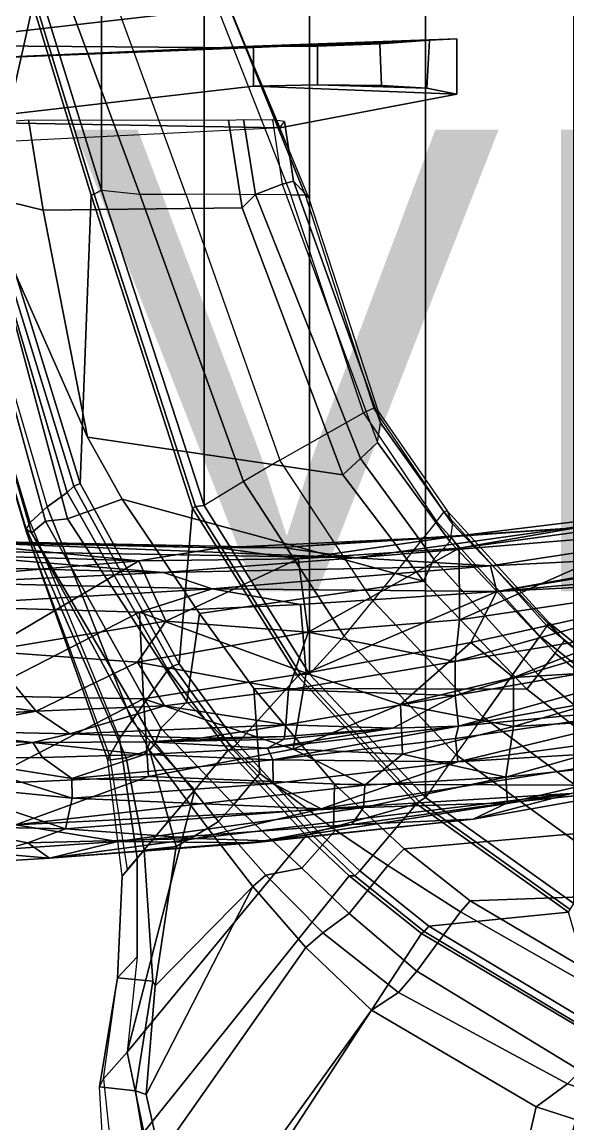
# Model space of a CAD drawing. Header units: inches. Extents: x -15.6 to 12, y -13.7 to 13.7.
# Drawn here: x -6.215 to -3.848, y -9.31 to -4.533 of the extents above; entities that cross this region are included whole.
import ezdxf

# ---------------------------------------------------------------- set-up
doc = ezdxf.new("R2010")
doc.units = ezdxf.units.IN
doc.header["$MEASUREMENT"] = 0
for name, color, linetype in [('SEAT-BASE', 5, 'Continuous'), ('SEAT-CHASSIS', 5, 'Continuous'), ('SEAT-FABRIC', 5, 'Continuous'), ('SEAT-FRAME', 5, 'Continuous'), ('SEAT-VIEW', 7, 'Continuous')]:
    doc.layers.add(name, color=color, linetype=linetype)
doc.styles.get("Standard").update_dxf_attribs({"font": 'arial.ttf'})

msp = doc.modelspace()

# ---------------------------------------------------------------- linework, layer by layer
at = {"layer": 'SEAT-BASE'}
for points in [[(-0.6744, -1.1905, 4.1832), (-4.0382, -11.6139, 3.1616), (-4.1668, -11.6385, 3.2423), (-0.719, -1.1512, 4.3018)], [(-0.9319, -1.4933, 5.6622), (-0.719, -1.1512, 4.3018), (-4.1668, -11.6385, 3.2423), (-3.3384, -9.5727, 3.9879)], [(-0.6744, -1.1905, 4.1832), (-0.5847, -1.2614, 4.119), (-3.9113, -11.6394, 3.1096), (-4.0382, -11.6139, 3.1616)], [(-0.4265, -1.3128, 4.119), (-3.7957, -11.6821, 3.0957), (-3.9113, -11.6394, 3.1096), (-0.5847, -1.2614, 4.119)], [(-1.2495, -1.6518, 6.5161), (-4.324, -12.2313, 4.2077), (-4.3746, -12.7122, 4.1389), (-1.0437, -1.701, 6.6264)], [(-1.2495, -1.6518, 6.5161), (-1.3248, -1.7804, 6.4477), (-3.8678, -10.5115, 4.5256), (-4.324, -12.2313, 4.2077)], [(-0.8432, -1.8393, 6.6746), (-1.0437, -1.701, 6.6264), (-4.3746, -12.7122, 4.1389), (-4.2654, -12.7109, 4.1776)], [(-1.3697, -1.7747, 6.3972), (-3.6981, -9.7963, 4.6397), (-3.8678, -10.5115, 4.5256), (-1.3248, -1.7804, 6.4477)], [(-0.7398, -1.9027, 6.6862), (-0.8432, -1.8393, 6.6746), (-4.2654, -12.7109, 4.1776), (-4.1487, -12.7665, 4.1833)], [(-4.1476, -12.7669, 4.1833), (-0.5199, -1.9742, 6.6862), (-0.7398, -1.9027, 6.6862), (-4.1487, -12.7665, 4.1833)], [(-4.1476, -12.7669, 4.1833), (-4.0205, -12.7905, 4.1776), (-0.399, -1.9836, 6.6746), (-0.5199, -1.9742, 6.6862)], [(-4.0205, -12.7905, 4.1776), (-3.9329, -12.8557, 4.1389), (-0.1555, -1.9896, 6.6264), (-0.399, -1.9836, 6.6746)], [(-0.1555, -1.9896, 6.6264), (-3.9329, -12.8557, 4.1389), (-3.6912, -12.4369, 4.2077), (0.04, -2.0708, 6.5161)]]:
    msp.add_3dface(points, dxfattribs=at)
at = {"layer": 'SEAT-CHASSIS'}
for points in [[(-3.3095, -6.6366, 14.1355), (-1.9904, -6.4616, 14.1175), (-3.86, -6.7276, 13.9938)], [(-3.86, -6.7276, 13.9938), (-1.9904, -6.4616, 14.1175), (-3.0032, -6.7101, 13.9398)], [(-4.3192, -6.8133, 14.2294), (-3.3095, -6.6366, 14.1355), (-4.3565, -6.765, 14.1147)], [(-3.86, -6.7276, 13.9938), (-4.3565, -6.765, 14.1147), (-3.3095, -6.6366, 14.1355)], [(-3.3014, -6.6749, 14.2623), (-3.3095, -6.6366, 14.1355), (-4.3192, -6.8133, 14.2294)], [(-4.3185, -7.124, 14.4563), (-3.3014, -6.6749, 14.2623), (-4.3192, -6.8133, 14.2294)], [(-4.3185, -7.124, 14.4563), (-2.9795, -6.9254, 14.5545), (-3.3014, -6.6749, 14.2623)], [(-5.0885, -6.8108, 14.009), (-4.3565, -6.765, 14.1147), (-3.86, -6.7276, 13.9938)], [(-3.86, -6.7276, 13.9938), (-4.7673, -6.856, 13.8983), (-5.0885, -6.8108, 14.009)], [(-3.86, -6.7276, 13.9938), (-3.0032, -6.7101, 13.9398), (-4.7673, -6.856, 13.8983)], [(-4.7673, -6.856, 13.8983), (-3.0032, -6.7101, 13.9398), (-4.1842, -6.8907, 13.8535)], [(-3.0032, -6.7101, 13.9398), (-3.2751, -6.8436, 13.8934), (-4.1842, -6.8907, 13.8535)], [(-4.1559, -7.002, 13.8417), (-2.4671, -6.7224, 13.9686), (-2.4261, -6.8426, 14.0204)], [(-2.4671, -6.7224, 13.9686), (-4.1559, -7.002, 13.8417), (-3.2751, -6.8436, 13.8934)], [(-6.7993, -6.8205, 14.064), (-6.7411, -6.777, 14.1682), (-4.7673, -6.856, 13.8983)], [(-6.7411, -6.777, 14.1682), (-5.0885, -6.8108, 14.009), (-4.7673, -6.856, 13.8983)], [(-5.0885, -6.8108, 14.009), (-6.7411, -6.777, 14.1682), (-5.3622, -6.8117, 14.1403)], [(-5.3622, -6.8117, 14.1403), (-6.7411, -6.777, 14.1682), (-6.5556, -6.7861, 14.265)], [(-5.3622, -6.8117, 14.1403), (-4.3565, -6.765, 14.1147), (-5.0885, -6.8108, 14.009)], [(-5.3622, -6.8117, 14.1403), (-5.0185, -6.8603, 14.2404), (-4.3565, -6.765, 14.1147)], [(-4.3565, -6.765, 14.1147), (-5.0185, -6.8603, 14.2404), (-4.3192, -6.8133, 14.2294)], [(-5.6022, -6.9191, 13.8846), (-6.7993, -6.8205, 14.064), (-4.7673, -6.856, 13.8983)], [(-6.7233, -6.8891, 13.9928), (-6.7993, -6.8205, 14.064), (-5.6022, -6.9191, 13.8846)], [(-6.5556, -6.7861, 14.265), (-6.6595, -6.8379, 14.4032), (-5.7089, -6.8684, 14.2893)], [(-5.7089, -6.8684, 14.2893), (-5.3622, -6.8117, 14.1403), (-6.5556, -6.7861, 14.265)], [(-5.3622, -6.8117, 14.1403), (-5.7089, -6.8684, 14.2893), (-5.0185, -6.8603, 14.2404)], [(-4.3192, -6.8133, 14.2294), (-5.0185, -6.8603, 14.2404), (-4.9752, -7.1781, 14.4547)], [(-4.3192, -6.8133, 14.2294), (-4.9752, -7.1781, 14.4547), (-4.3185, -7.124, 14.4563)], [(-6.6595, -6.8379, 14.4032), (-6.6117, -6.9457, 14.4875), (-5.7089, -6.8684, 14.2893)], [(-6.3727, -7.2599, 14.6269), (-5.7089, -6.8684, 14.2893), (-6.6117, -6.9457, 14.4875)], [(-6.3727, -7.2599, 14.6269), (-5.5919, -7.1299, 14.4383), (-5.7089, -6.8684, 14.2893)], [(-5.0185, -6.8603, 14.2404), (-5.7089, -6.8684, 14.2893), (-5.5919, -7.1299, 14.4383)], [(-5.6022, -6.9191, 13.8846), (-4.7673, -6.856, 13.8983), (-4.1842, -6.8907, 13.8535)], [(-4.9752, -7.1781, 14.4547), (-5.0185, -6.8603, 14.2404), (-5.5919, -7.1299, 14.4383)], [(-4.1559, -7.002, 13.8417), (-4.1842, -6.8907, 13.8535), (-3.2751, -6.8436, 13.8934)], [(-4.1559, -7.002, 13.8417), (-2.4261, -6.8426, 14.0204), (-2.9977, -6.9425, 13.9521)], [(-6.54, -6.9636, 13.943), (-6.7233, -6.8891, 13.9928), (-5.6022, -6.9191, 13.8846)], [(-5.6022, -6.9191, 13.8846), (-5.3904, -6.9896, 13.8469), (-6.54, -6.9636, 13.943)], [(-5.3904, -6.9896, 13.8469), (-5.6022, -6.9191, 13.8846), (-4.1842, -6.8907, 13.8535)], [(-5.3904, -6.9896, 13.8469), (-4.1842, -6.8907, 13.8535), (-4.1559, -7.002, 13.8417)], [(-2.9795, -6.9254, 14.5545), (-4.3185, -7.124, 14.4563), (-4.3369, -7.3043, 14.6432)], [(-4.3369, -7.3043, 14.6432), (-3.2497, -7.1285, 14.7194), (-2.9795, -6.9254, 14.5545)], [(-5.3904, -6.9896, 13.8469), (-6.6405, -7.0637, 13.9536), (-6.54, -6.9636, 13.943)], [(-4.1559, -7.002, 13.8417), (-2.9977, -6.9425, 13.9521), (-4.2699, -7.2227, 13.9321)], [(-2.9977, -6.9425, 13.9521), (-4.0846, -7.3735, 14.0618), (-4.2699, -7.2227, 13.9321)], [(-2.9977, -6.9425, 13.9521), (-3.1694, -7.3171, 14.2297), (-4.0846, -7.3735, 14.0618)], [(-5.706, -7.0907, 13.8723), (-6.6405, -7.0637, 13.9536), (-5.3904, -6.9896, 13.8469)], [(-5.3904, -6.9896, 13.8469), (-5.0072, -7.0578, 13.8374), (-5.706, -7.0907, 13.8723)], [(-5.0072, -7.0578, 13.8374), (-5.3904, -6.9896, 13.8469), (-4.1559, -7.002, 13.8417)], [(-5.0072, -7.0578, 13.8374), (-4.1559, -7.002, 13.8417), (-4.9825, -7.3551, 13.9726)], [(-4.1559, -7.002, 13.8417), (-4.2699, -7.2227, 13.9321), (-4.9825, -7.3551, 13.9726)], [(-6.6405, -7.0637, 13.9536), (-5.706, -7.0907, 13.8723), (-6.412, -7.4533, 14.1115)], [(-5.0072, -7.0578, 13.8374), (-4.9825, -7.3551, 13.9726), (-5.706, -7.0907, 13.8723)], [(-5.706, -7.0907, 13.8723), (-5.6882, -7.4668, 14.0618), (-6.412, -7.4533, 14.1115)], [(-4.9825, -7.3551, 13.9726), (-5.6882, -7.4668, 14.0618), (-5.706, -7.0907, 13.8723)], [(-5.5919, -7.1299, 14.4383), (-6.3727, -7.2599, 14.6269), (-5.7143, -7.3083, 14.5895)], [(-4.9752, -7.1781, 14.4547), (-5.5919, -7.1299, 14.4383), (-5.7143, -7.3083, 14.5895)], [(-4.3185, -7.124, 14.4563), (-4.9752, -7.1781, 14.4547), (-4.3369, -7.3043, 14.6432)], [(-4.3369, -7.3043, 14.6432), (-4.3365, -7.452, 14.8714), (-3.2497, -7.1285, 14.7194)], [(-4.3365, -7.452, 14.8714), (-3.0141, -7.2202, 14.9695), (-3.2497, -7.1285, 14.7194)], [(-5.7143, -7.3083, 14.5895), (-5.0599, -7.4283, 14.719), (-4.9752, -7.1781, 14.4547)], [(-5.0599, -7.4283, 14.719), (-4.3369, -7.3043, 14.6432), (-4.9752, -7.1781, 14.4547)], [(-6.5857, -7.4641, 14.8507), (-6.1537, -7.5206, 14.8557), (-6.3727, -7.2599, 14.6269)], [(-5.7143, -7.3083, 14.5895), (-6.3727, -7.2599, 14.6269), (-6.1537, -7.5206, 14.8557)], [(-4.2699, -7.2227, 13.9321), (-4.5743, -7.4907, 14.0906), (-4.9825, -7.3551, 13.9726)], [(-4.0846, -7.3735, 14.0618), (-4.5743, -7.4907, 14.0906), (-4.2699, -7.2227, 13.9321)], [(-3.0141, -7.2202, 14.9695), (-4.3365, -7.452, 14.8714), (-4.322, -7.5851, 15.1998)], [(-3.0141, -7.2202, 14.9695), (-4.322, -7.5851, 15.1998), (-2.9246, -7.3345, 15.2926)], [(-5.7143, -7.3083, 14.5895), (-6.1537, -7.5206, 14.8557), (-5.5978, -7.4971, 14.7996)], [(-5.7143, -7.3083, 14.5895), (-5.5978, -7.4971, 14.7996), (-5.0599, -7.4283, 14.719)], [(-4.3369, -7.3043, 14.6432), (-5.0599, -7.4283, 14.719), (-4.3365, -7.452, 14.8714)], [(-4.9825, -7.3551, 13.9726), (-5.0398, -7.6854, 14.2436), (-5.6882, -7.4668, 14.0618)], [(-4.5743, -7.4907, 14.0906), (-5.0398, -7.6854, 14.2436), (-4.9825, -7.3551, 13.9726)], [(-2.9246, -7.3345, 15.2926), (-4.322, -7.5851, 15.1998), (-3.2675, -7.4833, 15.3424)], [(-3.1694, -7.3171, 14.2297), (-4.0836, -7.5864, 14.2604), (-4.0846, -7.3735, 14.0618)], [(-3.1694, -7.3171, 14.2297), (-3.1558, -7.5337, 14.5135), (-4.0836, -7.5864, 14.2604)], [(-4.0836, -7.5864, 14.2604), (-4.5743, -7.4907, 14.0906), (-4.0846, -7.3735, 14.0618)], [(-5.0599, -7.4283, 14.719), (-5.5978, -7.4971, 14.7996), (-5.0717, -7.5788, 14.9732)], [(-5.0599, -7.4283, 14.719), (-5.0717, -7.5788, 14.9732), (-4.3365, -7.452, 14.8714)], [(-6.1537, -7.5206, 14.8557), (-6.5857, -7.4641, 14.8507), (-6.7268, -7.5518, 14.9967)], [(-5.6882, -7.4668, 14.0618), (-6.4058, -7.8361, 14.4387), (-6.412, -7.4533, 14.1115)], [(-5.6882, -7.4668, 14.0618), (-5.6671, -7.8028, 14.3693), (-6.4058, -7.8361, 14.4387)], [(-5.5978, -7.4971, 14.7996), (-6.1537, -7.5206, 14.8557), (-6.0083, -7.6184, 15.0244)], [(-5.0717, -7.5788, 14.9732), (-5.5978, -7.4971, 14.7996), (-6.0083, -7.6184, 15.0244)], [(-5.6882, -7.4668, 14.0618), (-5.0398, -7.6854, 14.2436), (-5.6671, -7.8028, 14.3693)], [(-4.3365, -7.452, 14.8714), (-5.0717, -7.5788, 14.9732), (-4.6069, -7.5944, 15.1376)], [(-4.5743, -7.4907, 14.0906), (-4.5648, -7.7071, 14.316), (-5.0398, -7.6854, 14.2436)], [(-4.6069, -7.5944, 15.1376), (-4.322, -7.5851, 15.1998), (-4.3365, -7.452, 14.8714)], [(-4.5648, -7.7071, 14.316), (-4.5743, -7.4907, 14.0906), (-4.0836, -7.5864, 14.2604)], [(-4.3261, -7.74, 15.3076), (-3.2675, -7.4833, 15.3424), (-4.3355, -7.639, 15.2586)], [(-4.322, -7.5851, 15.1998), (-4.3355, -7.639, 15.2586), (-3.2675, -7.4833, 15.3424)], [(-3.1983, -7.5863, 15.3702), (-3.2675, -7.4833, 15.3424), (-4.3261, -7.74, 15.3076)], [(-6.6166, -7.6058, 15.0842), (-6.1537, -7.5206, 14.8557), (-6.7268, -7.5518, 14.9967)], [(-6.1537, -7.5206, 14.8557), (-6.6166, -7.6058, 15.0842), (-6.0083, -7.6184, 15.0244)], [(-3.1558, -7.5337, 14.5135), (-4.1174, -7.8057, 14.5771), (-4.0836, -7.5864, 14.2604)], [(-4.1174, -7.8057, 14.5771), (-3.1558, -7.5337, 14.5135), (-3.2085, -7.7093, 14.8386)], [(-5.4419, -7.6377, 15.0836), (-5.0717, -7.5788, 14.9732), (-6.0083, -7.6184, 15.0244)], [(-5.0768, -7.6297, 15.1032), (-5.0717, -7.5788, 14.9732), (-5.4419, -7.6377, 15.0836)], [(-4.6069, -7.5944, 15.1376), (-5.1506, -7.6808, 15.2006), (-4.322, -7.5851, 15.1998)], [(-5.1506, -7.6808, 15.2006), (-5.1282, -7.7311, 15.2522), (-4.322, -7.5851, 15.1998)], [(-5.079, -7.6421, 15.1352), (-5.1506, -7.6808, 15.2006), (-4.6069, -7.5944, 15.1376)], [(-4.3355, -7.639, 15.2586), (-4.322, -7.5851, 15.1998), (-5.1282, -7.7311, 15.2522)], [(-5.0784, -7.6417, 15.1342), (-4.6069, -7.5944, 15.1376), (-5.0768, -7.6297, 15.1032)], [(-5.0768, -7.6297, 15.1032), (-4.6069, -7.5944, 15.1376), (-5.0717, -7.5788, 14.9732)], [(-4.1174, -7.8057, 14.5771), (-4.5648, -7.7071, 14.316), (-4.0836, -7.5864, 14.2604)], [(-3.1984, -7.6719, 15.3501), (-3.1983, -7.5863, 15.3702), (-4.3261, -7.74, 15.3076)], [(-6.1688, -7.6564, 15.2467), (-6.6166, -7.6058, 15.0842), (-6.668, -7.6351, 15.3662)], [(-6.668, -7.6351, 15.3662), (-6.5492, -7.7242, 15.4311), (-6.1688, -7.6564, 15.2467)], [(-6.1688, -7.6564, 15.2467), (-6.0083, -7.6184, 15.0244), (-6.6166, -7.6058, 15.0842)], [(-5.0768, -7.6297, 15.1032), (-5.4419, -7.6377, 15.0836), (-5.6595, -7.6531, 15.1639)], [(-5.079, -7.6421, 15.1352), (-5.0768, -7.6297, 15.1032), (-5.6595, -7.6531, 15.1639)], [(-5.079, -7.6421, 15.1352), (-5.6595, -7.6531, 15.1639), (-5.1506, -7.6808, 15.2006)], [(-5.1282, -7.7311, 15.2522), (-4.3261, -7.74, 15.3076), (-4.3355, -7.639, 15.2586)], [(-6.5492, -7.7242, 15.4311), (-6.1268, -7.7203, 15.3178), (-6.1688, -7.6564, 15.2467)], [(-6.1688, -7.6564, 15.2467), (-5.6837, -7.7077, 15.2564), (-5.6595, -7.6531, 15.1639)], [(-5.6837, -7.7077, 15.2564), (-6.1688, -7.6564, 15.2467), (-6.1268, -7.7203, 15.3178)], [(-5.1506, -7.6808, 15.2006), (-5.6595, -7.6531, 15.1639), (-5.6837, -7.7077, 15.2564)], [(-5.6837, -7.7077, 15.2564), (-5.1282, -7.7311, 15.2522), (-5.1506, -7.6808, 15.2006)], [(-5.0398, -7.6854, 14.2436), (-4.729, -7.8404, 14.4771), (-5.6671, -7.8028, 14.3693)], [(-5.0398, -7.6854, 14.2436), (-4.5648, -7.7071, 14.316), (-4.729, -7.8404, 14.4771)], [(-3.1984, -7.6719, 15.3501), (-4.3261, -7.74, 15.3076), (-4.9185, -7.9429, 15.2733)], [(-4.9185, -7.9429, 15.2733), (-3.8342, -7.8763, 15.2409), (-3.1984, -7.6719, 15.3501)], [(-6.6069, -7.8368, 15.4683), (-5.9977, -7.8971, 15.3451), (-6.5492, -7.7242, 15.4311)], [(-6.5492, -7.7242, 15.4311), (-5.9998, -7.8122, 15.3394), (-6.1268, -7.7203, 15.3178)], [(-5.9998, -7.8122, 15.3394), (-6.5492, -7.7242, 15.4311), (-5.9977, -7.8971, 15.3451)], [(-5.9998, -7.8122, 15.3394), (-5.6837, -7.7077, 15.2564), (-6.1268, -7.7203, 15.3178)], [(-5.1282, -7.7311, 15.2522), (-5.6837, -7.7077, 15.2564), (-5.9998, -7.8122, 15.3394)], [(-5.1257, -7.8342, 15.2974), (-5.1282, -7.7311, 15.2522), (-5.9998, -7.8122, 15.3394)], [(-4.3261, -7.74, 15.3076), (-5.1282, -7.7311, 15.2522), (-5.1257, -7.8342, 15.2974)], [(-4.1174, -7.8057, 14.5771), (-4.729, -7.8404, 14.4771), (-4.5648, -7.7071, 14.316)], [(-3.2085, -7.7093, 14.8386), (-4.1106, -7.9175, 14.8678), (-4.1174, -7.8057, 14.5771)], [(-4.1106, -7.9175, 14.8678), (-3.2085, -7.7093, 14.8386), (-3.5023, -7.8541, 15.1548)], [(-4.3261, -7.74, 15.3076), (-5.1257, -7.8342, 15.2974), (-4.9185, -7.9429, 15.2733)], [(-6.2434, -8.0126, 14.6775), (-6.4058, -7.8361, 14.4387), (-5.6671, -7.8028, 14.3693)], [(-4.729, -7.8404, 14.4771), (-6.2434, -8.0126, 14.6775), (-5.6671, -7.8028, 14.3693)], [(-5.1257, -7.8342, 15.2974), (-5.9998, -7.8122, 15.3394), (-5.9977, -7.8971, 15.3451)], [(-4.1174, -7.8057, 14.5771), (-4.7346, -7.9374, 14.6621), (-4.729, -7.8404, 14.4771)], [(-4.7346, -7.9374, 14.6621), (-4.1174, -7.8057, 14.5771), (-4.1106, -7.9175, 14.8678)], [(-6.6069, -7.8368, 15.4683), (-6.0261, -8.0307, 15.3113), (-5.9977, -7.8971, 15.3451)], [(-6.5699, -8.019, 15.4156), (-6.0261, -8.0307, 15.3113), (-6.6069, -7.8368, 15.4683)], [(-6.2434, -8.0126, 14.6775), (-4.729, -7.8404, 14.4771), (-4.7346, -7.9374, 14.6621)], [(-5.9977, -7.8971, 15.3451), (-4.9185, -7.9429, 15.2733), (-5.1257, -7.8342, 15.2974)], [(-3.8342, -7.8763, 15.2409), (-5.4583, -8.0725, 15.2201), (-5.1478, -8.0823, 15.1357)], [(-5.4583, -8.0725, 15.2201), (-3.8342, -7.8763, 15.2409), (-4.9185, -7.9429, 15.2733)], [(-5.1478, -8.0823, 15.1357), (-4.2588, -7.988, 15.1191), (-3.8342, -7.8763, 15.2409)], [(-3.5023, -7.8541, 15.1548), (-4.2588, -7.988, 15.1191), (-4.1106, -7.9175, 14.8678)], [(-3.8342, -7.8763, 15.2409), (-4.2588, -7.988, 15.1191), (-3.5023, -7.8541, 15.1548)], [(-6.0261, -8.0307, 15.3113), (-4.9185, -7.9429, 15.2733), (-5.9977, -7.8971, 15.3451)], [(-4.7849, -8.0108, 14.8484), (-4.1106, -7.9175, 14.8678), (-4.2588, -7.988, 15.1191)], [(-4.7346, -7.9374, 14.6621), (-4.1106, -7.9175, 14.8678), (-4.7849, -8.0108, 14.8484)], [(-5.7999, -8.0847, 14.8738), (-6.2434, -8.0126, 14.6775), (-4.7346, -7.9374, 14.6621)], [(-5.4583, -8.0725, 15.2201), (-4.9185, -7.9429, 15.2733), (-6.0261, -8.0307, 15.3113)], [(-4.7346, -7.9374, 14.6621), (-4.7849, -8.0108, 14.8484), (-5.7999, -8.0847, 14.8738)], [(-6.5699, -8.019, 15.4156), (-6.5207, -8.1834, 15.2776), (-6.1905, -8.0908, 15.2933)], [(-6.1905, -8.0908, 15.2933), (-6.0261, -8.0307, 15.3113), (-6.5699, -8.019, 15.4156)], [(-6.2434, -8.0126, 14.6775), (-5.7999, -8.0847, 14.8738), (-6.4329, -8.1278, 14.9527)], [(-4.7849, -8.0108, 14.8484), (-5.2112, -8.0914, 15.0417), (-5.7999, -8.0847, 14.8738)], [(-5.2112, -8.0914, 15.0417), (-4.7849, -8.0108, 14.8484), (-4.2588, -7.988, 15.1191)], [(-5.1478, -8.0823, 15.1357), (-5.2112, -8.0914, 15.0417), (-4.2588, -7.988, 15.1191)], [(-6.1905, -8.0908, 15.2933), (-5.4583, -8.0725, 15.2201), (-6.0261, -8.0307, 15.3113)], [(-5.4583, -8.0725, 15.2201), (-6.1905, -8.0908, 15.2933), (-6.0954, -8.1577, 15.1726)], [(-6.0954, -8.1577, 15.1726), (-5.1478, -8.0823, 15.1357), (-5.4583, -8.0725, 15.2201)], [(-6.0954, -8.1577, 15.1726), (-6.1905, -8.0908, 15.2933), (-6.5207, -8.1834, 15.2776)], [(-6.0954, -8.1577, 15.1726), (-6.4329, -8.1278, 14.9527), (-5.7999, -8.0847, 14.8738)], [(-5.1478, -8.0823, 15.1357), (-6.0954, -8.1577, 15.1726), (-5.2112, -8.0914, 15.0417)], [(-5.7999, -8.0847, 14.8738), (-5.2112, -8.0914, 15.0417), (-6.0954, -8.1577, 15.1726)], [(-6.4329, -8.1278, 14.9527), (-6.0954, -8.1577, 15.1726), (-6.5207, -8.1834, 15.2776)]]:
    msp.add_3dface(points, dxfattribs=at)
for points, invisible_edges in [([(-6.1688, -7.6564, 15.2467), (-5.6595, -7.6531, 15.1639), (-6.0083, -7.6184, 15.0244)], 2), ([(-5.6595, -7.6531, 15.1639), (-5.4419, -7.6377, 15.0836), (-6.0083, -7.6184, 15.0244)], 12)]:
    msp.add_3dface(points, dxfattribs=dict(at, invisible_edges=invisible_edges))
at = {"layer": 'SEAT-FABRIC'}
for points in [[(-3.8227, -8.3532, 18.4832), (-3.8227, 8.3532, 18.4832), (-4.4663, 7.8949, 18.3444), (-4.4663, -7.8949, 18.3444)], [(-4.9682, -7.359, 18.1991), (-4.4663, -7.8949, 18.3444), (-4.4663, 7.8949, 18.3444), (-4.9682, 7.359, 18.1991)], [(-4.9682, -7.359, 18.1991), (-4.9682, 7.359, 18.1991), (-5.4261, 6.6279, 18.0299), (-5.4261, -6.6279, 18.0299)], [(-5.8711, -5.2618, 17.8643), (-5.4261, -6.6279, 18.0299), (-5.4261, 6.6279, 18.0299), (-5.8711, 5.2618, 17.8643)], [(-5.8711, -5.2618, 17.8643), (-5.8711, 5.2618, 17.8643), (-6.1203, 4.4558, 17.7516), (-6.1203, -4.4558, 17.7516)], [(-5.9021, -5.2784, 17.835), (-5.8711, -5.2618, 17.8643), (-6.1203, -4.4558, 17.7516), (-6.1541, -4.4562, 17.7202)], [(-5.9021, -5.2784, 17.835), (-5.4627, -6.6333, 17.9974), (-5.4261, -6.6279, 18.0299), (-5.8711, -5.2618, 17.8643)], [(-5.0083, -7.36, 18.1639), (-4.9682, -7.359, 18.1991), (-5.4261, -6.6279, 18.0299), (-5.4627, -6.6333, 17.9974)], [(-5.0083, -7.36, 18.1639), (-4.4932, -7.9121, 18.3124), (-4.4663, -7.8949, 18.3444), (-4.9682, -7.359, 18.1991)], [(-3.8391, -8.3796, 18.453), (-3.8227, -8.3532, 18.4832), (-4.4663, -7.8949, 18.3444), (-4.4932, -7.9121, 18.3124)]]:
    msp.add_3dface(points, dxfattribs=at)
at = {"layer": 'SEAT-FRAME'}
for points in [[(-6.8052, -3.4089, 18.0014), (-6.3525, -5.2756, 18.2071), (-6.1684, -4.4586, 17.757), (-6.393, -3.4088, 17.6436)], [(-6.9077, -4.0177, 17.5897), (-5.4757, -4.0201, 17.0638), (-5.3163, -4.4685, 17.0844), (-6.7582, -4.6332, 17.6613)], [(-5.3163, -4.4685, 17.0844), (-5.2427, -4.6447, 17.106), (-6.7582, -4.6332, 17.6613), (-5.3163, -4.4685, 17.0844)], [(-6.1684, -4.4586, 17.757), (-6.3525, -5.2756, 18.2071), (-5.9626, -6.5336, 18.3241), (-5.9157, -5.2833, 17.8718)], [(-6.1684, -4.4586, 17.757), (-5.9157, -5.2833, 17.8718), (-5.9021, -5.2784, 17.835), (-6.1541, -4.4562, 17.7202)], [(-5.8711, -5.2618, 17.8643), (-5.7037, -5.2784, 17.834), (-6.0087, -4.4555, 17.7356), (-6.1203, -4.4558, 17.7516)], [(-5.7037, -5.2784, 17.834), (-5.5045, -5.279, 17.7363), (-5.8039, -4.4602, 17.6445), (-6.0087, -4.4555, 17.7356)], [(-5.0496, -5.2813, 17.4089), (-5.5045, -5.279, 17.7363), (-5.8039, -4.4602, 17.6445), (-5.3684, -4.4678, 17.2925)], [(-5.0496, -5.2813, 17.4089), (-4.987, -5.2821, 17.3024), (-5.3164, -4.4678, 17.1928), (-5.3684, -4.4678, 17.2925)], [(-5.3163, -4.4685, 17.0844), (-5.3164, -4.4678, 17.1928), (-4.987, -5.2821, 17.3024), (-4.971, -5.295, 17.1858)], [(-6.7582, -4.6332, 17.6613), (-5.2427, -4.6447, 17.106), (-6.5923, -4.6976, 17.0522), (-6.7058, -4.6421, 17.3478)], [(-4.3293, -4.6058, 15.7235), (-5.2113, -4.6378, 15.6152), (-6.5923, -4.6976, 17.0522), (-5.2427, -4.6447, 17.106)], [(-4.3299, -4.8451, 15.7251), (-4.3293, -4.6058, 15.7235), (-5.2427, -4.6447, 17.106), (-5.0978, -4.9915, 17.1486)], [(-5.2113, -4.6378, 15.6152), (-4.3293, -4.6058, 15.7235), (-4.4484, -4.6118, 15.4512), (-4.9339, -4.6374, 15.3973)], [(-4.9339, -4.6374, 15.3973), (-4.6632, -4.6268, 15.3535), (-4.6571, -4.8083, 15.3555), (-4.9343, -4.8043, 15.3984)], [(-4.6632, -4.6268, 15.3535), (-4.9339, -4.6374, 15.3973), (-4.4484, -4.6118, 15.4512)], [(-4.4484, -4.6118, 15.4512), (-4.4596, -4.8189, 15.4433), (-4.6571, -4.8083, 15.3555), (-4.6632, -4.6268, 15.3535)], [(-4.4484, -4.6118, 15.4512), (-4.3293, -4.6058, 15.7235), (-4.3299, -4.8451, 15.7251), (-4.4596, -4.8189, 15.4433)], [(-6.5923, -4.6976, 17.0522), (-5.2113, -4.6378, 15.6152), (-5.2116, -4.811, 15.6164), (-6.5605, -4.966, 17.0978)], [(-4.9339, -4.6374, 15.3973), (-4.9343, -4.8043, 15.3984), (-5.2116, -4.811, 15.6164), (-5.2113, -4.6378, 15.6152)], [(-6.5605, -4.966, 17.0978), (-5.2116, -4.811, 15.6164), (-4.3299, -4.8451, 15.7251), (-5.0978, -4.9915, 17.1486)], [(-4.9343, -4.8043, 15.3984), (-4.4596, -4.8189, 15.4433), (-4.3299, -4.8451, 15.7251), (-5.2116, -4.811, 15.6164)], [(-4.9343, -4.8043, 15.3984), (-4.6571, -4.8083, 15.3555), (-4.6571, -4.8083, 15.3555), (-4.4596, -4.8189, 15.4433)], [(-6.5605, -4.966, 17.0978), (-5.0978, -4.9915, 17.1486), (-6.6523, -5.0696, 17.712), (-6.6388, -4.9817, 17.4026)], [(-6.3971, -5.2815, 17.391), (-6.4394, -4.9757, 17.2393), (-6.1874, -4.9572, 16.8393), (-6.124, -5.3483, 16.9713)], [(-6.1874, -4.9572, 16.8393), (-5.3195, -4.9586, 16.5881), (-5.2608, -5.3379, 16.7199), (-6.124, -5.3483, 16.9713)], [(-5.2608, -5.3379, 16.7199), (-5.3195, -4.9586, 16.5881), (-5.2543, -4.9558, 16.4473), (-5.2035, -5.2805, 16.579)], [(-5.2035, -5.2805, 16.579), (-5.2543, -4.9558, 16.4473), (-5.1294, -4.9567, 16.4786), (-5.0872, -5.2355, 16.6114)], [(-5.0872, -5.2355, 16.6114), (-5.0385, -5.2231, 16.7329), (-5.0776, -4.9636, 16.6063), (-5.1294, -4.9567, 16.4786)], [(-5.0978, -4.9915, 17.1486), (-5.0776, -4.9636, 16.6063), (-5.0385, -5.2231, 16.7329), (-4.971, -5.295, 17.1858)], [(-4.7469, -6.4244, 16.7488), (-5.2035, -5.2805, 16.579), (-5.0872, -5.2355, 16.6114), (-4.6736, -6.3549, 16.768)], [(-4.6736, -6.3549, 16.768), (-4.6602, -6.2703, 16.8546), (-5.0385, -5.2231, 16.7329), (-5.0872, -5.2355, 16.6114)], [(-4.971, -5.295, 17.1858), (-5.0385, -5.2231, 16.7329), (-4.6602, -6.2703, 16.8546), (-4.6697, -6.2223, 17.2668)], [(-6.1956, -6.7436, 18.1738), (-6.1961, -6.7317, 18.0573), (-6.6335, -5.2777, 17.925), (-6.6329, -5.2771, 18.0206)], [(-6.6014, -5.2791, 17.7363), (-6.1745, -6.7467, 17.9551), (-6.1961, -6.7317, 18.0573), (-6.6335, -5.2777, 17.925)], [(-6.1987, -6.7353, 18.2228), (-6.1803, -6.7024, 18.2882), (-6.6094, -5.2762, 18.1371), (-6.6329, -5.2771, 18.0206)], [(-6.1987, -6.7353, 18.2228), (-6.1956, -6.7436, 18.1738), (-6.6329, -5.2771, 18.0206)], [(-6.6094, -5.2762, 18.1371), (-6.5055, -5.2757, 18.2176), (-6.1059, -6.6347, 18.3386), (-6.1803, -6.7024, 18.2882)], [(-6.6014, -5.2791, 17.7363), (-6.5035, -5.2806, 17.5218), (-6.1131, -6.6968, 17.7117), (-6.1745, -6.7467, 17.9551)], [(-6.0199, -6.5717, 18.3319), (-6.4024, -5.2799, 18.2157), (-6.5055, -5.2757, 18.2176), (-6.1059, -6.6347, 18.3386)], [(-6.018, -6.6861, 17.5424), (-6.1131, -6.6968, 17.7117), (-6.5035, -5.2806, 17.5218), (-6.3971, -5.2815, 17.391)], [(-5.9905, -6.5452, 18.3043), (-6.3827, -5.2759, 18.1872), (-6.4024, -5.2799, 18.2157), (-6.0199, -6.5717, 18.3319)], [(-6.3971, -5.2815, 17.391), (-6.124, -5.3483, 16.9713), (-5.931, -6.3324, 17.0566), (-6.3971, -5.2815, 17.391)], [(-6.018, -6.6861, 17.5424), (-6.3971, -5.2815, 17.391), (-5.931, -6.3324, 17.0566), (-5.7808, -6.6012, 17.073)], [(-5.9905, -6.5452, 18.3043), (-5.9626, -6.5336, 18.3241), (-6.3525, -5.2756, 18.2071), (-6.3827, -5.2759, 18.1872)], [(-5.9157, -5.2833, 17.8718), (-5.9626, -6.5336, 18.3241), (-5.5334, -7.3145, 18.4828), (-5.4755, -6.6399, 18.0342)], [(-5.9157, -5.2833, 17.8718), (-5.4755, -6.6399, 18.0342), (-5.4627, -6.6333, 17.9974), (-5.9021, -5.2784, 17.835)], [(-5.2551, -6.5242, 17.9584), (-5.4261, -6.6279, 18.0299), (-5.8711, -5.2618, 17.8643), (-5.7037, -5.2784, 17.834)], [(-5.0971, -6.4325, 17.8393), (-5.2551, -6.5242, 17.9584), (-5.7037, -5.2784, 17.834), (-5.5045, -5.279, 17.7363)], [(-5.0971, -6.4325, 17.8393), (-4.735, -6.2262, 17.4803), (-5.0496, -5.2813, 17.4089), (-5.5045, -5.279, 17.7363)], [(-4.824, -6.4955, 16.8629), (-5.2608, -5.3379, 16.7199), (-5.2035, -5.2805, 16.579), (-4.7469, -6.4244, 16.7488)], [(-4.6904, -6.2062, 17.3775), (-4.735, -6.2262, 17.4803), (-5.0496, -5.2813, 17.4089), (-4.987, -5.2821, 17.3024)], [(-4.6904, -6.2062, 17.3775), (-4.6697, -6.2223, 17.2668), (-4.971, -5.295, 17.1858), (-4.987, -5.2821, 17.3024)], [(-6.124, -5.3483, 16.9713), (-5.2608, -5.3379, 16.7199), (-4.824, -6.4955, 16.8629), (-5.931, -6.3324, 17.0566)], [(-4.4181, -6.6981, 17.5856), (-4.3854, -6.6567, 17.4784), (-4.6904, -6.2062, 17.3775), (-4.735, -6.2262, 17.4803)], [(-4.3713, -6.6521, 17.3615), (-4.3854, -6.6567, 17.4784), (-4.6904, -6.2062, 17.3775), (-4.6697, -6.2223, 17.2668)], [(-4.4181, -6.6981, 17.5856), (-4.6945, -7.0418, 17.9884), (-5.0971, -6.4325, 17.8393), (-4.735, -6.2262, 17.4803)], [(-4.6602, -6.2703, 16.8546), (-4.6697, -6.2223, 17.2668), (-4.3713, -6.6521, 17.3615), (-4.3488, -6.7083, 16.9825)], [(-4.3488, -6.7083, 16.9825), (-4.3601, -6.7842, 16.8911), (-4.6736, -6.3549, 16.768), (-4.6602, -6.2703, 16.8546)], [(-5.7808, -6.6012, 17.073), (-5.931, -6.3324, 17.0566), (-4.824, -6.4955, 16.8629), (-4.4744, -6.9571, 16.9968)], [(-4.7469, -6.4244, 16.7488), (-4.6736, -6.3549, 16.768), (-4.3601, -6.7842, 16.8911), (-4.4299, -6.8612, 16.8734)], [(-4.8187, -7.1956, 18.1243), (-4.6945, -7.0418, 17.9884), (-5.0971, -6.4325, 17.8393), (-5.2551, -6.5242, 17.9584)], [(-4.824, -6.4955, 16.8629), (-4.7469, -6.4244, 16.7488), (-4.4299, -6.8612, 16.8734), (-4.4744, -6.9571, 16.9968)], [(-5.9905, -6.5452, 18.3043), (-5.5616, -7.3255, 18.4629), (-5.5334, -7.3145, 18.4828), (-5.9626, -6.5336, 18.3241)], [(-4.9682, -7.359, 18.1991), (-4.8187, -7.1956, 18.1243), (-5.2551, -6.5242, 17.9584), (-5.4261, -6.6279, 18.0299)], [(-6.0199, -6.5717, 18.3319), (-6.1059, -6.6347, 18.3386), (-5.7387, -7.5614, 18.5558), (-5.5831, -7.3412, 18.4923)], [(-5.9905, -6.5452, 18.3043), (-6.0199, -6.5717, 18.3319), (-5.5831, -7.3412, 18.4923), (-5.5616, -7.3255, 18.4629)], [(-6.1059, -6.6347, 18.3386), (-6.1803, -6.7024, 18.2882), (-5.7919, -7.6393, 18.5494), (-5.7387, -7.5614, 18.5558)], [(-6.018, -6.6861, 17.5424), (-5.7808, -6.6012, 17.073), (-5.4461, -7.0972, 17.1161), (-5.5007, -7.4803, 17.6516)], [(-5.7808, -6.6012, 17.073), (-4.4744, -6.9571, 16.9968), (-5.4461, -7.0972, 17.1161), (-5.7808, -6.6012, 17.073)], [(-5.4627, -6.6333, 17.9974), (-5.4755, -6.6399, 18.0342), (-5.0197, -7.3686, 18.2007), (-5.0083, -7.36, 18.1639)], [(-6.018, -6.6861, 17.5424), (-5.5007, -7.4803, 17.6516), (-5.6127, -7.5935, 17.8605), (-6.1131, -6.6968, 17.7117)], [(-5.5334, -7.3145, 18.4828), (-5.2826, -7.6606, 18.5683), (-5.0197, -7.3686, 18.2007), (-5.4755, -6.6399, 18.0342)], [(-3.9391, -7.1508, 17.6101), (-3.9697, -7.1944, 17.7176), (-4.4181, -6.6981, 17.5856), (-4.3854, -6.6567, 17.4784)], [(-3.9391, -7.1508, 17.6101), (-3.9302, -7.1366, 17.4909), (-4.3713, -6.6521, 17.3615), (-4.3854, -6.6567, 17.4784)], [(-4.3713, -6.6521, 17.3615), (-4.3488, -6.7083, 16.9825), (-3.8624, -7.2145, 17.168), (-3.9302, -7.1366, 17.4909)], [(-5.7919, -7.6393, 18.5494), (-5.8364, -7.7121, 18.4949), (-6.1987, -6.7353, 18.2228), (-6.1803, -6.7024, 18.2882)], [(-5.7633, -7.7227, 18.2861), (-5.8429, -7.7318, 18.437), (-6.1956, -6.7436, 18.1738), (-6.1961, -6.7317, 18.0573)], [(-5.6624, -7.6894, 18.2018), (-5.7633, -7.7227, 18.2861), (-6.1961, -6.7317, 18.0573), (-6.1745, -6.7467, 17.9551)], [(-5.6384, -7.6584, 18.1202), (-6.1745, -6.7467, 17.9551), (-6.1131, -6.6968, 17.7117), (-5.6127, -7.5935, 17.8605)], [(-4.2171, -7.5443, 18.1401), (-3.9697, -7.1944, 17.7176), (-4.4181, -6.6981, 17.5856), (-4.6945, -7.0418, 17.9884)], [(-3.9038, -7.2693, 17.0533), (-3.8624, -7.2145, 17.168), (-4.3488, -6.7083, 16.9825), (-4.3601, -6.7842, 16.8911)], [(-5.8429, -7.7318, 18.437), (-5.8364, -7.7121, 18.4949), (-6.1987, -6.7353, 18.2228), (-6.1956, -6.7436, 18.1738)], [(-6.1745, -6.7467, 17.9551), (-5.6384, -7.6584, 18.1202), (-5.6624, -7.6894, 18.2018)], [(-3.9771, -7.3628, 17.0476), (-4.4299, -6.8612, 16.8734), (-4.3601, -6.7842, 16.8911), (-3.9038, -7.2693, 17.0533)], [(-4.0265, -7.4248, 17.1673), (-4.4744, -6.9571, 16.9968), (-4.4299, -6.8612, 16.8734), (-3.9771, -7.3628, 17.0476)], [(-5.4461, -7.0972, 17.1161), (-4.4744, -6.9571, 16.9968), (-4.0265, -7.4248, 17.1673), (-5.2099, -7.4221, 17.2351)], [(-4.2171, -7.5443, 18.1401), (-4.3337, -7.7084, 18.2741), (-4.8187, -7.1956, 18.1243), (-4.6945, -7.0418, 17.9884)], [(-5.1847, -7.7904, 17.7241), (-5.5007, -7.4803, 17.6516), (-5.4461, -7.0972, 17.1161), (-5.2099, -7.4221, 17.2351)], [(-3.4846, -7.5831, 17.8439), (-3.4638, -7.5317, 17.7354), (-3.9391, -7.1508, 17.6101), (-3.9697, -7.1944, 17.7176)], [(-3.9391, -7.1508, 17.6101), (-3.4638, -7.5317, 17.7354), (-3.4587, -7.5156, 17.6149), (-3.9302, -7.1366, 17.4909)], [(-3.8624, -7.2145, 17.168), (-3.9302, -7.1366, 17.4909), (-3.4587, -7.5156, 17.6149), (-3.424, -7.5529, 17.344)], [(-4.3337, -7.7084, 18.2741), (-4.4663, -7.8949, 18.3444), (-4.9682, -7.359, 18.1991), (-4.8187, -7.1956, 18.1243)], [(-4.2171, -7.5443, 18.1401), (-3.6505, -7.9639, 18.2826), (-3.4846, -7.5831, 17.8439), (-3.9697, -7.1944, 17.7176)], [(-3.424, -7.5529, 17.344), (-3.4569, -7.6291, 17.2258), (-3.9038, -7.2693, 17.0533), (-3.8624, -7.2145, 17.168)], [(-3.9771, -7.3628, 17.0476), (-3.9038, -7.2693, 17.0533), (-3.4569, -7.6291, 17.2258), (-3.5067, -7.7576, 17.2545)], [(-5.322, -7.6892, 18.5761), (-5.5831, -7.3412, 18.4923), (-5.7387, -7.5614, 18.5558), (-5.4666, -7.8611, 18.666)], [(-5.3045, -7.6817, 18.5487), (-5.5616, -7.3255, 18.4629), (-5.5831, -7.3412, 18.4923), (-5.322, -7.6892, 18.5761)], [(-5.3045, -7.6817, 18.5487), (-5.2826, -7.6606, 18.5683), (-5.5334, -7.3145, 18.4828), (-5.5616, -7.3255, 18.4629)], [(-5.0197, -7.3686, 18.2007), (-5.2826, -7.6606, 18.5683), (-4.9328, -8.0415, 18.6611), (-4.5042, -7.9211, 18.3492)], [(-5.0197, -7.3686, 18.2007), (-4.5042, -7.9211, 18.3492), (-4.4932, -7.9121, 18.3124), (-5.0083, -7.36, 18.1639)], [(-4.0265, -7.4248, 17.1673), (-3.9771, -7.3628, 17.0476), (-3.5067, -7.7576, 17.2545), (-3.4904, -7.8417, 17.3705)], [(-5.1847, -7.7904, 17.7241), (-5.2099, -7.4221, 17.2351), (-4.8597, -7.836, 17.4828), (-4.8644, -8.0307, 17.7688)], [(-4.8597, -7.836, 17.4828), (-5.2099, -7.4221, 17.2351), (-4.0265, -7.4248, 17.1673), (-3.4904, -7.8417, 17.3705)], [(-5.1847, -7.7904, 17.7241), (-5.2967, -7.9249, 17.9143), (-5.6127, -7.5935, 17.8605), (-5.5007, -7.4803, 17.6516)], [(-3.7317, -8.1456, 18.4182), (-3.6505, -7.9639, 18.2826), (-4.2171, -7.5443, 18.1401), (-4.3337, -7.7084, 18.2741)], [(-5.7162, -8.1572, 18.7146), (-5.4666, -7.8611, 18.666), (-5.7387, -7.5614, 18.5558), (-5.7919, -7.6393, 18.5494)], [(-5.6384, -7.6584, 18.1202), (-5.6127, -7.5935, 17.8605), (-5.2967, -7.9249, 17.9143), (-5.363, -7.9979, 18.1834)], [(-5.7162, -8.1572, 18.7146), (-5.7919, -7.6393, 18.5494), (-5.8364, -7.7121, 18.4949), (-5.7591, -8.2083, 18.6781)], [(-5.6624, -7.6894, 18.2018), (-5.5465, -8.1068, 18.3897), (-5.6863, -8.1226, 18.4248), (-5.7633, -7.7227, 18.2861)], [(-5.7592, -8.9982, 19.0487), (-4.9831, -8.0593, 18.6674), (-5.322, -7.6892, 18.5761), (-5.4666, -7.8611, 18.666)], [(-5.6384, -7.6584, 18.1202), (-5.363, -7.9979, 18.1834), (-5.4093, -8.0279, 18.2781), (-5.6624, -7.6894, 18.2018)], [(-5.4093, -8.0279, 18.2781), (-5.5465, -8.1068, 18.3897), (-5.6624, -7.6894, 18.2018)], [(-5.322, -7.6892, 18.5761), (-4.9831, -8.0593, 18.6674), (-4.961, -8.0525, 18.6413), (-5.3045, -7.6817, 18.5487)], [(-5.3045, -7.6817, 18.5487), (-4.961, -8.0525, 18.6413), (-4.9328, -8.0415, 18.6611), (-5.2826, -7.6606, 18.5683)], [(-5.8364, -7.7121, 18.4949), (-5.7591, -8.2083, 18.6781), (-5.7815, -8.2351, 18.6218), (-5.8429, -7.7318, 18.437)], [(-5.7633, -7.7227, 18.2861), (-5.6863, -8.1226, 18.4248), (-5.7815, -8.2351, 18.6218), (-5.8429, -7.7318, 18.437)], [(-3.8227, -8.3532, 18.4832), (-3.7317, -8.1456, 18.4182), (-4.3337, -7.7084, 18.2741), (-4.4663, -7.8949, 18.3444)], [(-5.1847, -7.7904, 17.7241), (-4.8567, -8.0362, 17.7697), (-5.0025, -8.2006, 17.9767), (-5.2967, -7.9249, 17.9143)], [(-5.7163, -8.5857, 18.8844), (-5.7592, -8.9982, 19.0487), (-5.4666, -7.8611, 18.666), (-5.7162, -8.1572, 18.7146)], [(-4.6284, -8.1887, 17.7971), (-4.8644, -8.0307, 17.7688), (-4.8597, -7.836, 17.4828), (-4.5589, -8.1165, 17.6472)], [(-4.8597, -7.836, 17.4828), (-3.4904, -7.8417, 17.3705), (-3.2049, -7.9964, 17.4592), (-4.5589, -8.1165, 17.6472)], [(-5.363, -7.9979, 18.1834), (-5.2967, -7.9249, 17.9143), (-5.0025, -8.2006, 17.9767), (-5.1574, -8.2311, 18.2476)], [(-4.5042, -7.9211, 18.3492), (-4.9328, -8.0415, 18.6611), (-4.7502, -8.2126, 18.7066)], [(-4.5042, -7.9211, 18.3492), (-4.7502, -8.2126, 18.7066), (-4.452, -8.4525, 18.771), (-3.8458, -8.3918, 18.49)], [(-4.5042, -7.9211, 18.3492), (-3.8458, -8.3918, 18.49), (-3.8391, -8.3796, 18.453), (-4.4932, -7.9121, 18.3124)], [(-5.1574, -8.2311, 18.2476), (-5.2145, -8.2799, 18.3666), (-5.4093, -8.0279, 18.2781), (-5.363, -7.9979, 18.1834)], [(-4.2722, -8.3419, 17.7622), (-4.5589, -8.1165, 17.6472), (-3.2049, -7.9964, 17.4592), (-2.5024, -8.2784, 17.6923)], [(-5.7592, -8.9982, 19.0487), (-5.6872, -9.3453, 19.2306), (-4.7964, -8.2332, 18.7108), (-4.9831, -8.0593, 18.6674)], [(-5.2145, -8.2799, 18.3666), (-5.6378, -8.7101, 18.6451), (-5.5465, -8.1068, 18.3897), (-5.4093, -8.0279, 18.2781)], [(-4.6284, -8.1887, 17.7971), (-4.7974, -8.3977, 18.0371), (-5.0025, -8.2006, 17.9767), (-4.8567, -8.0362, 17.7697)], [(-4.7964, -8.2332, 18.7108), (-4.7716, -8.2341, 18.687), (-4.961, -8.0525, 18.6413), (-4.9831, -8.0593, 18.6674)], [(-4.7716, -8.2341, 18.687), (-4.7502, -8.2126, 18.7066), (-4.9328, -8.0415, 18.6611), (-4.961, -8.0525, 18.6413)], [(-5.6378, -8.7101, 18.6451), (-5.6475, -8.6901, 18.6347), (-5.6863, -8.1226, 18.4248), (-5.5465, -8.1068, 18.3897)], [(-4.6284, -8.1887, 17.7971), (-4.5589, -8.1165, 17.6472), (-4.2722, -8.3419, 17.7622), (-4.3147, -8.3894, 17.8459)], [(-5.6475, -8.6901, 18.6347), (-5.8018, -8.6768, 18.7938), (-5.7815, -8.2351, 18.6218), (-5.6863, -8.1226, 18.4248)], [(-5.7162, -8.1572, 18.7146), (-5.7815, -8.2351, 18.6218), (-5.8018, -8.6768, 18.7938), (-5.7163, -8.5857, 18.8844)], [(-4.9111, -8.4815, 18.3252), (-5.1574, -8.2311, 18.2476), (-5.0025, -8.2006, 17.9767), (-4.7974, -8.3977, 18.0371)], [(-4.6284, -8.1887, 17.7971), (-4.3147, -8.3894, 17.8459), (-4.5037, -8.6467, 18.1146), (-4.7974, -8.3977, 18.0371)], [(-4.7716, -8.2341, 18.687), (-4.4715, -8.4759, 18.7514), (-4.452, -8.4525, 18.771), (-4.7502, -8.2126, 18.7066)], [(-5.3042, -9.7427, 19.5318), (-4.483, -8.4843, 18.7764), (-4.7964, -8.2332, 18.7108), (-5.6872, -9.3453, 19.2306)], [(-4.9111, -8.4815, 18.3252), (-4.9852, -8.5441, 18.4699), (-5.2145, -8.2799, 18.3666), (-5.1574, -8.2311, 18.2476)], [(-4.7964, -8.2332, 18.7108), (-4.483, -8.4843, 18.7764), (-4.4715, -8.4759, 18.7514), (-4.7716, -8.2341, 18.687)], [(-4.9852, -8.5441, 18.4699), (-5.618, -9.4442, 18.9768), (-5.6776, -9.1817, 18.851), (-5.2145, -8.2799, 18.3666)], [(-5.2145, -8.2799, 18.3666), (-5.2145, -8.2799, 18.3666), (-5.6776, -9.1817, 18.851), (-5.6378, -8.7101, 18.6451)], [(-4.2722, -8.3419, 17.7622), (-2.5024, -8.2784, 17.6923), (-1.7858, -8.4899, 17.9394), (-3.6687, -8.6993, 17.9279)], [(-3.6959, -8.7429, 17.9609), (-4.3147, -8.3894, 17.8459), (-4.2722, -8.3419, 17.7622), (-3.6687, -8.6993, 17.9279)], [(-4.9111, -8.4815, 18.3252), (-4.7974, -8.3977, 18.0371), (-4.5037, -8.6467, 18.1146), (-4.583, -8.7395, 18.4032)], [(-3.6959, -8.7429, 17.9609), (-3.7933, -9.0792, 18.2105), (-4.5037, -8.6467, 18.1146), (-4.3147, -8.3894, 17.8459)], [(-3.8458, -8.3918, 18.49), (-4.452, -8.4525, 18.771), (-3.6971, -8.9046, 18.9191)], [(-3.7098, -8.9324, 18.8998), (-3.6971, -8.9046, 18.9191), (-4.452, -8.4525, 18.771), (-4.4715, -8.4759, 18.7514)], [(-5.3042, -9.7427, 19.5318), (-4.0775, -10.2224, 20.1926), (-3.7148, -8.9398, 18.9213), (-4.483, -8.4843, 18.7764)], [(-4.9111, -8.4815, 18.3252), (-4.583, -8.7395, 18.4032), (-4.6995, -8.8162, 18.5978), (-4.9852, -8.5441, 18.4699)], [(-3.7148, -8.9398, 18.9213), (-3.7098, -8.9324, 18.8998), (-4.4715, -8.4759, 18.7514), (-4.483, -8.4843, 18.7764)], [(-4.9852, -8.5441, 18.4699), (-4.6995, -8.8162, 18.5978), (-5.3715, -9.7491, 19.1678), (-5.618, -9.4442, 18.9768)], [(-5.8018, -8.6768, 18.7938), (-5.7163, -8.5857, 18.8844), (-5.7592, -8.9982, 19.0487), (-5.8617, -9.1141, 18.9878)], [(-5.8793, -9.1488, 18.9375), (-5.8617, -9.1141, 18.9878), (-5.8018, -8.6768, 18.7938), (-5.8793, -9.1488, 18.9375)], [(-5.6475, -8.6901, 18.6347), (-5.7235, -9.166, 18.8272), (-5.8793, -9.1488, 18.9375), (-5.8018, -8.6768, 18.7938)], [(-5.6776, -9.1817, 18.851), (-5.7235, -9.166, 18.8272), (-5.6475, -8.6901, 18.6347), (-5.6378, -8.7101, 18.6451)], [(-3.8504, -9.136, 18.4941), (-4.583, -8.7395, 18.4032), (-4.5037, -8.6467, 18.1146), (-3.7933, -9.0792, 18.2105)], [(-3.8504, -9.136, 18.4941), (-3.9858, -9.236, 18.8268), (-4.6995, -8.8162, 18.5978), (-4.583, -8.7395, 18.4032)], [(-3.9858, -9.236, 18.8268), (-4.2112, -10.2053, 19.7655), (-5.3715, -9.7491, 19.1678), (-4.6995, -8.8162, 18.5978)], [(-2.7821, -10.3365, 20.581), (-2.8014, -9.262, 19.0489), (-3.7148, -8.9398, 18.9213), (-4.0775, -10.2224, 20.1926)], [(-5.7592, -8.9982, 19.0487), (-5.8617, -9.1141, 18.9878), (-5.8204, -9.5106, 19.1933), (-5.6872, -9.3453, 19.2306)], [(-5.8204, -9.5106, 19.1933), (-5.8521, -9.6186, 19.095), (-5.8793, -9.1488, 18.9375), (-5.8617, -9.1141, 18.9878)], [(-3.8504, -9.136, 18.4941), (-3.7933, -9.0792, 18.2105), (-2.8096, -9.3677, 18.3089), (-2.8053, -9.493, 18.6638)], [(-5.6644, -9.5248, 18.9862), (-5.8521, -9.6186, 19.095), (-5.8793, -9.1488, 18.9375), (-5.7235, -9.166, 18.8272)], [(-5.6776, -9.1817, 18.851), (-5.618, -9.4442, 18.9768), (-5.6644, -9.5248, 18.9862), (-5.7235, -9.166, 18.8272)], [(-3.8504, -9.136, 18.4941), (-2.8053, -9.493, 18.6638), (-2.8009, -9.6185, 19.0313), (-3.9858, -9.236, 18.8268)], [(-3.9858, -9.236, 18.8268), (-2.8009, -9.6185, 19.0313), (-2.7865, -10.441, 20.2203), (-4.2112, -10.2053, 19.7655)]]:
    msp.add_3dface(points, dxfattribs=at)

# ---------------------------------------------------------------- texts
at = {"layer": 'SEAT-VIEW', "flags": 2}
msp.add_attdef('VIEW', (-6, -7), 'T', height=2, dxfattribs=at)

doc.saveas('drawing.dxf')
